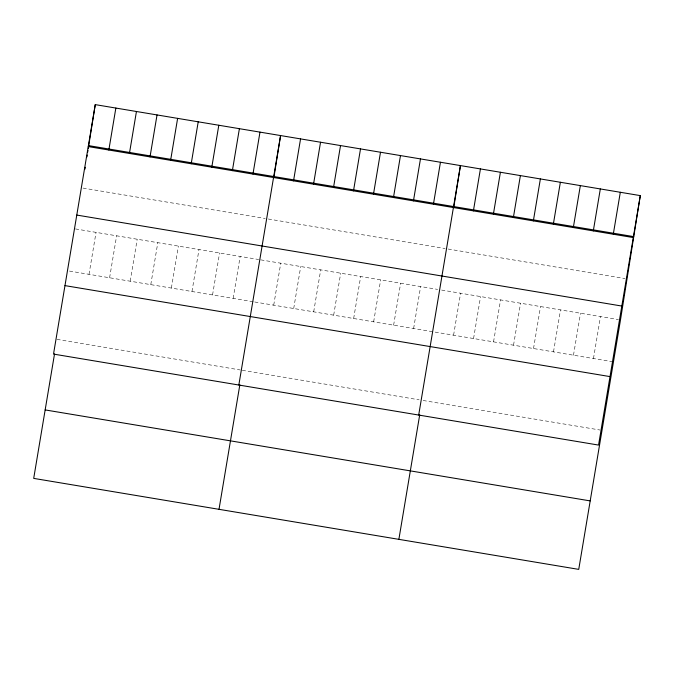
<?xml version="1.0" encoding="UTF-8"?>
<svg xmlns="http://www.w3.org/2000/svg" width="674" height="674" viewBox="0 0 674 674"><rect width="100%" height="100%" fill="white"/><g stroke="black" fill="none" stroke-linecap="round" stroke-linejoin="round"><path stroke-width="0.51" stroke-dasharray="3.37 2.53" d="M89.01 274.326L96.037 232.362M109.601 277.764L116.627 235.799M130.192 281.201L137.218 239.236M150.782 284.639L157.809 242.674M171.373 288.076L178.399 246.111M191.964 291.513L198.99 249.548M212.554 294.951L219.581 252.986M233.145 298.388L240.171 256.423M273.72 305.162L280.746 263.197M293.704 308.498L300.73 266.533M313.688 311.835L320.714 269.87M333.672 315.171L340.699 273.206M353.656 318.507L360.683 276.542M373.64 321.843L380.667 279.878M393.624 325.18L400.651 283.215M413.617 328.516L420.635 286.551M453.585 335.189L460.603 293.224M473.569 338.525L480.587 296.56M493.553 341.861L500.571 299.896M513.537 345.198L520.555 303.233M533.522 348.534L540.54 306.569M553.506 351.87L560.524 309.905M573.49 355.206L580.516 313.242M593.474 358.543L600.5 316.578M83.02 188.08L265.236 218.494M268.294 219.008L445.16 248.529M448.159 249.035L625.025 278.556M75.446 228.924L258.698 259.515M260.762 259.861L437.62 289.39M441.622 290.056L618.479 319.577M69.456 271.058L253.736 301.826M254.738 301.994L612.464 361.711M56.961 339.367L240.222 369.959M242.278 370.304L419.144 399.825M423.137 400.491L600.003 430.02"/><path stroke-width="1.01" d="M84.983 169.123L85.278 167.245M86.929 156.916L87.224 155.037M87.679 152.214L87.974 150.336M88.277 148.457L95.261 104.622L640.3 195.612L620.484 319.914L578.739 569.378L33.7 478.388L54.535 353.892M274.04 176.58L280.578 135.558L238.832 385.023M453.897 206.606L460.435 165.585L418.689 415.049M95.261 104.622L53.516 354.086L598.554 445.076L640.3 195.612M108.834 150.024L115.852 108.059M129.425 153.461L136.443 111.496M150.016 156.899L157.034 114.934M170.606 160.336L177.624 118.371M191.197 163.774L198.215 121.809M211.788 167.211L218.806 125.246M232.378 170.648L239.396 128.683M252.961 174.086L259.987 132.121M219.008 509.325L239.843 384.829M293.535 180.859L300.562 138.895M313.528 184.196L320.546 142.231M333.512 187.532L340.53 145.567M353.496 190.868L360.514 148.903M373.48 194.205L380.498 152.24M393.464 197.541L400.482 155.576M413.448 200.877L420.466 158.912M433.433 204.214L440.451 162.249M398.873 539.352L419.708 414.847M473.401 210.878L480.427 168.921M493.385 214.214L500.411 172.258M513.369 217.55L520.395 175.594M533.353 220.887L540.38 178.93M553.337 224.223L560.364 182.266M573.321 227.559L580.348 185.603M593.305 230.896L600.332 188.939M613.289 234.232L620.316 192.275M88.724 145.643L633.762 236.625M88.243 146.587L633.282 237.568M76.785 215.065L621.816 306.047M64.974 285.616L610.012 376.598M45.158 409.918L590.197 500.9"/></g></svg>
